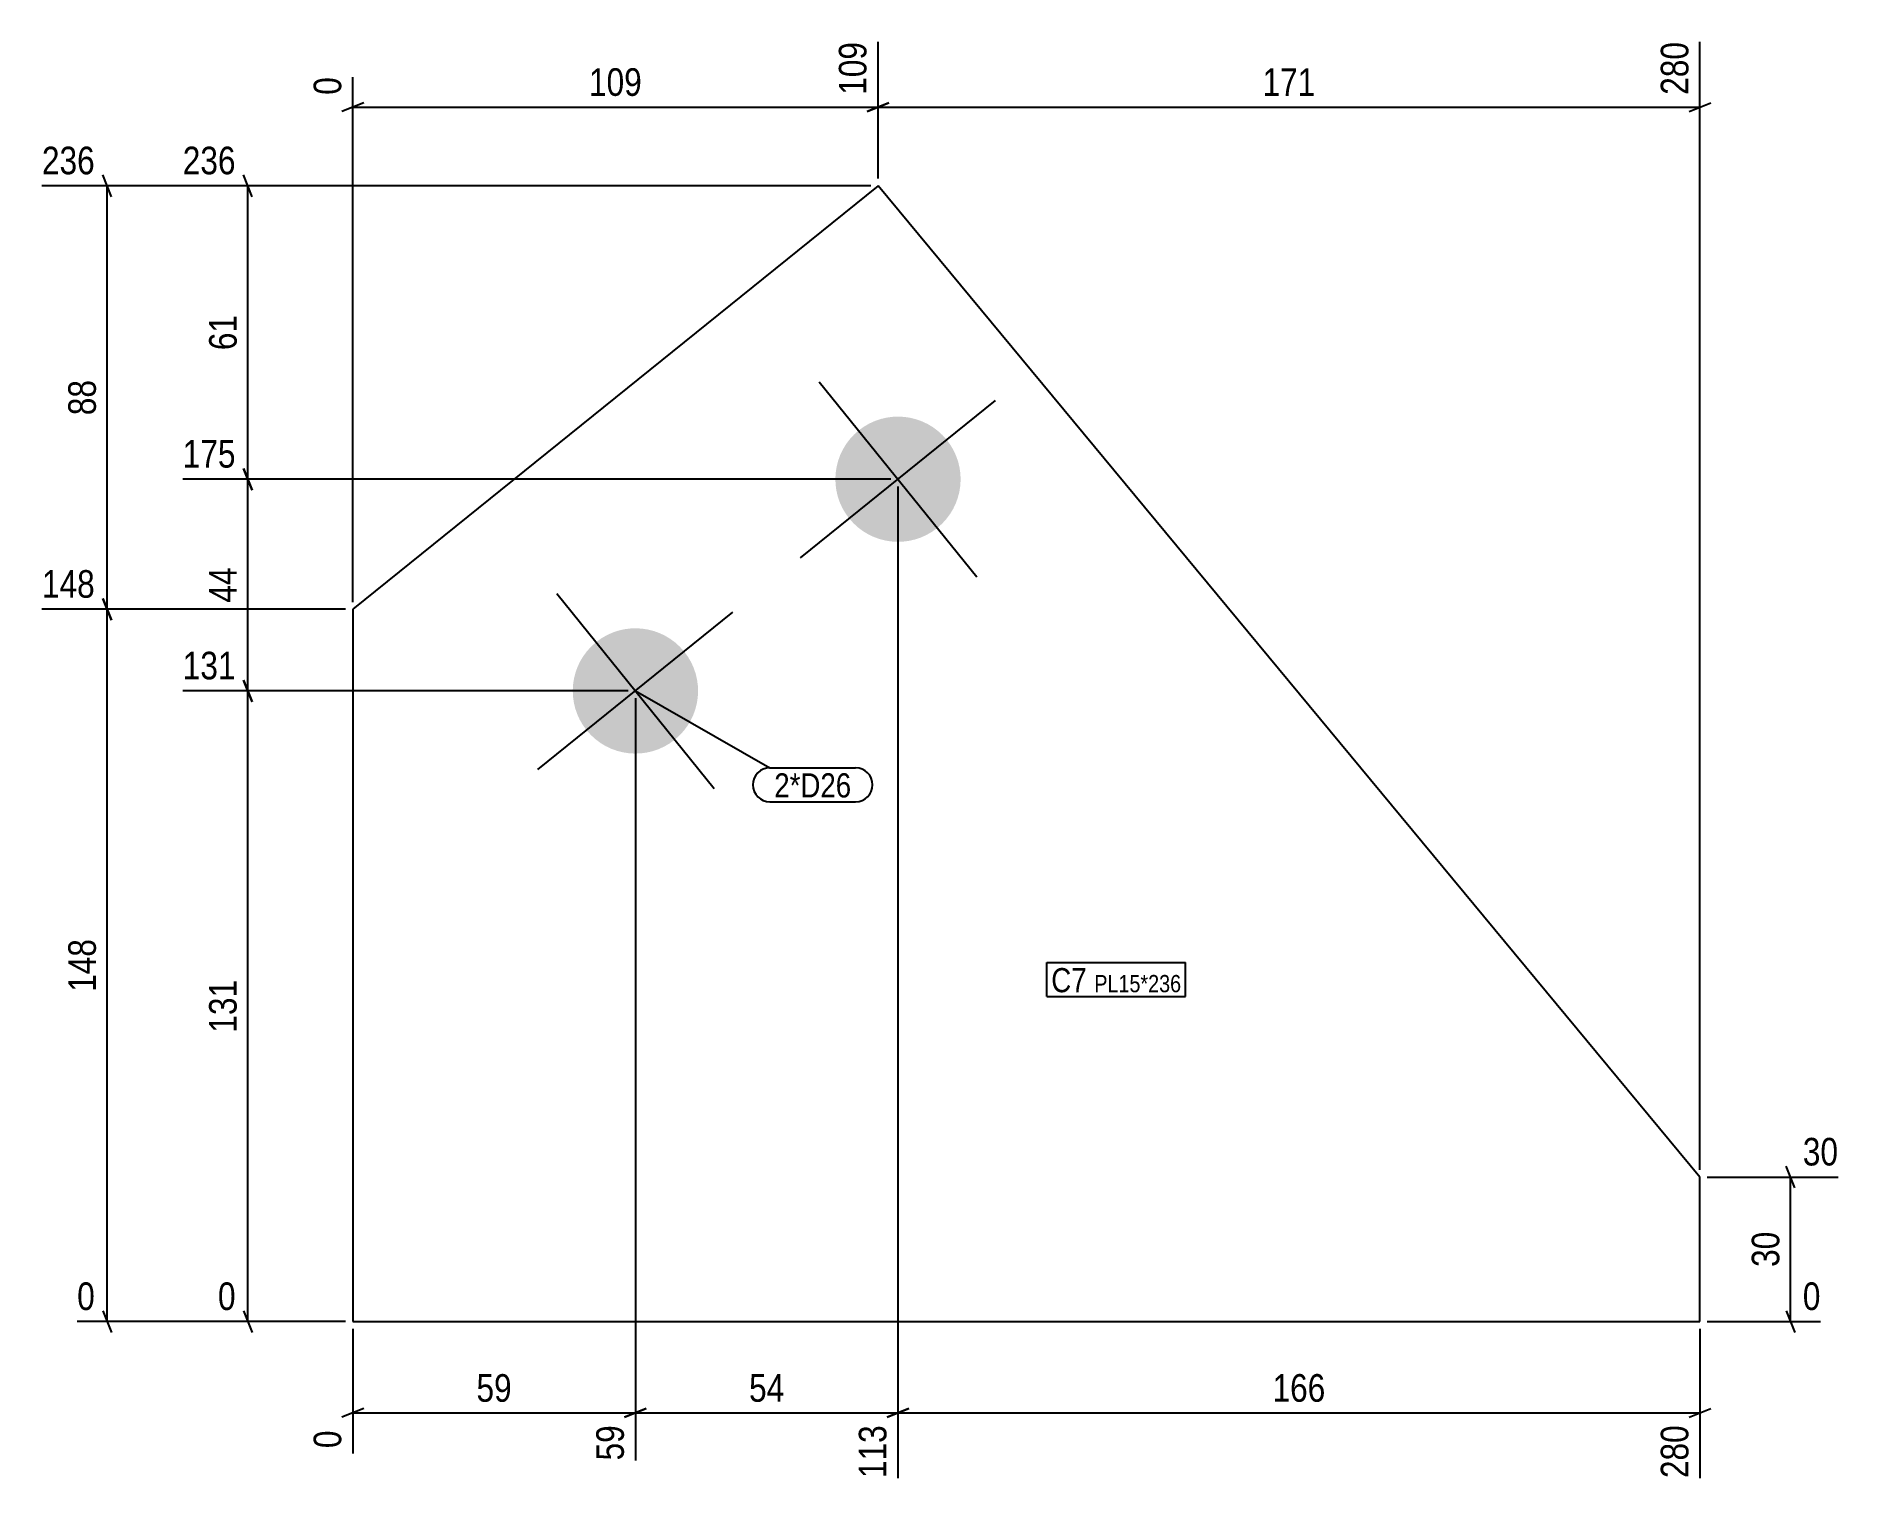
# Model space of a CAD drawing. Header units: millimetres. Extents: x 3 to 378, y 3 to 304.
import ezdxf

# ---------------------------------------------------------------- set-up
doc = ezdxf.new("R2010")
doc.units = ezdxf.units.MM
for name, color, linetype in [('MÅLSÆTNING', 7, 'Continuous'), ('STÅL', 7, 'Continuous'), ('TEKST', 7, 'Continuous')]:
    doc.layers.add(name, color=color, linetype=linetype)
doc.styles.add('Arial Narrow', font='ARIALN.TTF', dxfattribs={"height": 0.2})

msp = doc.modelspace()

# ---------------------------------------------------------------- hatches: boundary and pattern name
at = {"layer": 'STÅL', "linetype": 'Continuous'}
for points in [[(192.25, 219.98, -1), (172.02, 203.66, -1)], [(137.77, 176.04, -1), (117.53, 159.71, -1)]]:
    msp.add_hatch(color=3, dxfattribs=at).paths.add_polyline_path(points)

# ---------------------------------------------------------------- linework, layer by layer
at = {"layer": 'MÅLSÆTNING', "color": 7, "linetype": 'Continuous'}
for p, q in [((177.99, 274.21), (177.99, 302.58)), ((177.99, 274.21), (177.99, 302.58)), ((348.54, 68.48), (348.54, 302.58)), ((69.01, 186.32), (69.01, 295.27)), ((71.26, 289.96), (66.76, 288.16)), ((69.01, 289.06), (177.99, 289.06)), ((180.24, 289.96), (175.74, 288.16)), ((175.74, 288.16), (180.24, 289.96)), ((177.99, 289.06), (348.54, 289.06)), ((346.29, 288.16), (350.79, 289.96)), ((18.92, 270.46), (17.12, 274.96)), ((48.14, 270.46), (46.34, 274.96)), ((18.02, 184.82), (18.02, 272.71)), ((176.49, 272.71), (33.72, 272.71)), ((47.24, 211.82), (47.24, 272.71)), ((46.34, 214.07), (48.14, 209.57)), ((48.14, 209.57), (46.34, 214.07)), ((180.63, 211.82), (33.72, 211.82)), ((180.63, 211.82), (33.72, 211.82)), ((47.24, 167.88), (47.24, 211.82)), ((182.13, 210.32), (182.13, 4.5)), ((182.13, 210.32), (182.13, 4.5)), ((17.12, 187.07), (18.92, 182.57)), ((18.92, 182.57), (17.12, 187.07)), ((18.02, 36.98), (18.02, 184.82)), ((46.34, 170.13), (48.14, 165.63)), ((48.14, 165.63), (46.34, 170.13)), ((126.15, 167.88), (33.72, 167.88)), ((126.15, 167.88), (33.72, 167.88)), ((47.24, 36.98), (47.24, 167.88)), ((127.65, 166.38), (127.65, 8.16)), ((127.65, 166.38), (127.65, 8.16)), ((368.24, 64.73), (366.44, 69.23)), ((350.04, 66.98), (377.2, 66.98)), ((367.34, 36.98), (367.34, 66.98)), ((17.12, 39.23), (18.92, 34.73)), ((46.34, 39.23), (48.14, 34.73)), ((366.44, 39.23), (368.24, 34.73)), ((67.51, 36.98), (41.03, 36.98)), ((69.01, 35.48), (69.01, 9.63)), ((348.54, 35.48), (348.54, 4.5)), ((350.04, 36.98), (373.54, 36.98)), ((71.26, 18.92), (66.76, 17.12)), ((129.9, 18.92), (125.4, 17.12)), ((125.4, 17.12), (129.9, 18.92)), ((184.38, 18.92), (179.88, 17.12)), ((179.88, 17.12), (184.38, 18.92)), ((346.29, 17.12), (350.79, 18.92)), ((69.01, 18.02), (127.65, 18.02)), ((127.65, 18.02), (182.13, 18.02)), ((182.13, 18.02), (348.54, 18.02))]:
    msp.add_line(p, q, dxfattribs=at)
at = {"layer": 'STÅL', "color": 2, "linetype": 'Continuous'}
for p, q in [((177.99, 272.71), (69.01, 184.82)), ((348.54, 66.98), (177.99, 272.71)), ((69.01, 184.82), (69.01, 36.98)), ((348.54, 36.98), (348.54, 66.98)), ((69.01, 36.98), (348.54, 36.98))]:
    msp.add_line(p, q, dxfattribs=at)
at = {"layer": 'STÅL', "color": 3, "linetype": 'Continuous'}
for p, q in [((165.81, 232.06), (198.46, 191.58)), ((161.9, 195.5), (202.37, 228.14)), ((111.32, 188.11), (143.97, 147.64)), ((107.41, 151.55), (147.89, 184.2))]:
    msp.add_line(p, q, dxfattribs=at)

# ---------------------------------------------------------------- wipeouts: each hides what was drawn before it
at = {"color": 0}
msp.add_wipeout([(172.45, 145.77), (172.45, 151.02), (156.46, 151.02), (156.46, 145.77)], dxfattribs=at).dxf.layer = 'TEKST'

# ---------------------------------------------------------------- next in the draw order: wipeouts: each hides what was drawn before it
at = {"color": 0, "linetype": 'Continuous'}
for points in [[(176.79, 303.78), (168.39, 303.78), (168.39, 290.41), (176.79, 290.41)], [(347.34, 303.78), (338.94, 303.78), (338.94, 290.41), (347.34, 290.41)], [(67.81, 296.47), (59.41, 296.47), (59.41, 290.41), (67.81, 290.41)], [(45.89, 273.91), (45.89, 282.31), (32.52, 282.31), (32.52, 273.91)], [(45.89, 213.02), (45.89, 221.42), (32.52, 221.42), (32.52, 213.02)], [(45.89, 169.08), (45.89, 177.48), (32.52, 177.48), (32.52, 169.08)], [(378.4, 68.18), (378.4, 76.58), (368.69, 76.58), (368.69, 68.18)], [(45.89, 38.18), (45.89, 46.58), (39.83, 46.58), (39.83, 38.18)], [(374.74, 38.18), (374.74, 46.58), (368.69, 46.58), (368.69, 38.18)], [(67.81, 15.58), (59.41, 15.58), (59.41, 9.52), (67.81, 9.52)], [(126.45, 16.67), (118.05, 16.67), (118.05, 6.96), (126.45, 6.96)], [(180.93, 16.67), (172.53, 16.67), (172.53, 3.3), (180.93, 3.3)], [(347.34, 16.67), (338.94, 16.67), (338.94, 3.3), (347.34, 3.3)]]:
    msp.add_wipeout(points, dxfattribs=at).dxf.layer = 'MÅLSÆTNING'
at = {"color": 0}
for points, layer in [([(130.19, 290.19), (130.19, 298.59), (116.82, 298.59), (116.82, 290.19)], 'MÅLSÆTNING'), ([(269.95, 290.19), (269.95, 298.59), (256.58, 298.59), (256.58, 290.19)], 'MÅLSÆTNING'), ([(46.11, 247.12), (37.71, 247.12), (37.71, 237.41), (46.11, 237.41)], 'MÅLSÆTNING'), ([(16.89, 233.62), (8.49, 233.62), (8.49, 223.91), (16.89, 223.91)], 'MÅLSÆTNING'), ([(46.11, 194.7), (37.71, 194.7), (37.71, 184.99), (46.11, 184.99)], 'MÅLSÆTNING'), ([(16.89, 117.59), (8.49, 117.59), (8.49, 104.22), (16.89, 104.22)], 'MÅLSÆTNING'), ([(46.11, 109.11), (37.71, 109.11), (37.71, 95.75), (46.11, 95.75)], 'MÅLSÆTNING'), ([(366.21, 56.84), (357.81, 56.84), (357.81, 47.13), (366.21, 47.13)], 'MÅLSÆTNING'), ([(103.19, 19.14), (103.19, 27.54), (93.47, 27.54), (93.47, 19.14)], 'MÅLSÆTNING'), ([(159.75, 19.14), (159.75, 27.54), (150.03, 27.54), (150.03, 19.14)], 'MÅLSÆTNING'), ([(272.02, 19.14), (272.02, 27.54), (258.65, 27.54), (258.65, 19.14)], 'MÅLSÆTNING'), ([(172.45, 145.77), (172.45, 151.02), (156.46, 151.02), (156.46, 145.77)], 'TEKST'), ([(221.29, 105.34), (221.29, 110.59), (213.94, 110.59), (213.94, 105.34)], 'TEKST')]:
    msp.add_wipeout(points, dxfattribs=at).dxf.layer = layer

# ---------------------------------------------------------------- next in the draw order: linework, layer by layer
at = {"layer": 'MÅLSÆTNING', "color": 7, "linetype": 'Continuous'}
for p, q in [((176.49, 272.71), (4.5, 272.71)), ((67.51, 184.82), (4.5, 184.82)), ((67.51, 184.82), (4.5, 184.82)), ((67.51, 36.98), (11.81, 36.98))]:
    msp.add_line(p, q, dxfattribs=at)
at = {"layer": 'TEKST', "color": 7, "linetype": 'Continuous'}
for p, q in [((127.65, 167.88), (155.56, 151.92)), ((155.56, 151.92), (173.35, 151.92)), ((155.56, 144.87), (173.35, 144.87))]:
    msp.add_line(p, q, dxfattribs=at)
for centre, radius, start, end in [((155.56, 148.4), 3.53, 90, 270), ((173.35, 148.4), 3.52, 270, 90)]:
    msp.add_arc(centre, radius, start, end, dxfattribs=at)

# ---------------------------------------------------------------- next in the draw order: texts
at = {"layer": 'MÅLSÆTNING', "color": 3, "linetype": 'Continuous', "style": 'Arial Narrow'}
for s, height, p in [('109', 5.727, (175.59, 291.61)), ('280', 5.727, (346.14, 291.61)), ('0', 5.73, (66.61, 291.61)), ('59', 5.727, (125.25, 8.16)), ('113', 5.727, (179.73, 4.5)), ('280', 5.727, (346.14, 4.5)), ('0', 5.73, (66.61, 10.72))]:
    msp.add_text(s, height=height, rotation=90.0002, dxfattribs=at).set_placement(p)
at = {"layer": 'MÅLSÆTNING', "color": 3, "style": 'Arial Narrow'}
for s, p in [('109', (118.02, 291.39)), ('171', (257.78, 291.39)), ('59', (94.67, 20.34)), ('54', (151.23, 20.34)), ('166', (259.85, 20.34))]:
    msp.add_text(s, height=5.727, dxfattribs=at).set_placement(p)
at = {"layer": 'MÅLSÆTNING', "color": 3, "linetype": 'Continuous', "style": 'Arial Narrow'}
for s, height, p in [('236', 5.727, (33.72, 275.11)), ('175', 5.727, (33.72, 214.22)), ('131', 5.727, (33.72, 170.28)), ('30', 5.727, (369.89, 69.38)), ('0', 5.73, (41.03, 39.38)), ('0', 5.73, (369.89, 39.38))]:
    msp.add_text(s, height=height, dxfattribs=at).set_placement(p)
at = {"layer": 'MÅLSÆTNING', "color": 3, "style": 'Arial Narrow'}
for s, p in [('61', (44.91, 238.61)), ('88', (15.69, 225.11)), ('44', (44.91, 186.19)), ('148', (15.69, 105.42)), ('131', (44.91, 96.95)), ('30', (365.01, 48.33))]:
    msp.add_text(s, height=5.727, rotation=90.0002, dxfattribs=at).set_placement(p)
at = {"layer": 'TEKST', "color": 3, "style": 'Arial Narrow'}
msp.add_text('2*D26', height=5.011, dxfattribs=at).set_placement((156.46, 145.77))

# ---------------------------------------------------------------- next in the draw order: wipeouts: each hides what was drawn before it
at = {"color": 0}
msp.add_wipeout([(221.29, 105.34), (221.29, 110.59), (213.94, 110.59), (213.94, 105.34)], dxfattribs=at).dxf.layer = 'TEKST'

# ---------------------------------------------------------------- next in the draw order: linework, layer by layer
at = {"layer": 'TEKST', "color": 7, "linetype": 'Continuous'}
for p, q in [((213.04, 111.49), (241.82, 111.49)), ((213.04, 104.44), (213.04, 111.49))]:
    msp.add_line(p, q, dxfattribs=at)

# ---------------------------------------------------------------- next in the draw order: texts
at = {"layer": 'TEKST', "color": 3, "style": 'Arial Narrow'}
msp.add_text('C7', height=5.011, dxfattribs=at).set_placement((213.94, 105.34))

# ---------------------------------------------------------------- next in the draw order: wipeouts: each hides what was drawn before it
at = {"color": 0, "linetype": 'Continuous'}
for points in [[(16.67, 273.91), (16.67, 282.31), (3.3, 282.31), (3.3, 273.91)], [(16.67, 186.02), (16.67, 194.42), (3.3, 194.42), (3.3, 186.02)], [(16.67, 38.18), (16.67, 46.58), (10.61, 46.58), (10.61, 38.18)]]:
    msp.add_wipeout(points, dxfattribs=at).dxf.layer = 'MÅLSÆTNING'
at = {"color": 0}
msp.add_wipeout([(240.92, 105.34), (240.92, 109.09), (222.87, 109.09), (222.87, 105.34)], dxfattribs=at).dxf.layer = 'TEKST'

# ---------------------------------------------------------------- next in the draw order: texts
at = {"layer": 'MÅLSÆTNING', "color": 3, "linetype": 'Continuous', "style": 'Arial Narrow'}
for s, height, p in [('236', 5.727, (4.5, 275.11)), ('148', 5.727, (4.5, 187.22)), ('0', 5.73, (11.81, 39.38))]:
    msp.add_text(s, height=height, dxfattribs=at).set_placement(p)

# ---------------------------------------------------------------- next in the draw order: wipeouts: each hides what was drawn before it
at = {"color": 0}
msp.add_wipeout([(240.92, 105.34), (240.92, 109.09), (222.87, 109.09), (222.87, 105.34)], dxfattribs=at).dxf.layer = 'TEKST'

# ---------------------------------------------------------------- next in the draw order: linework, layer by layer
at = {"layer": 'TEKST', "color": 7, "linetype": 'Continuous'}
for p, q in [((241.82, 104.44), (241.82, 111.49)), ((213.04, 104.44), (241.82, 104.44))]:
    msp.add_line(p, q, dxfattribs=at)

# ---------------------------------------------------------------- next in the draw order: texts
at = {"layer": 'TEKST', "color": 3, "style": 'Arial Narrow'}
msp.add_text('PL15*236', height=3.579, dxfattribs=at).set_placement((222.87, 105.34))

doc.saveas('drawing.dxf')
